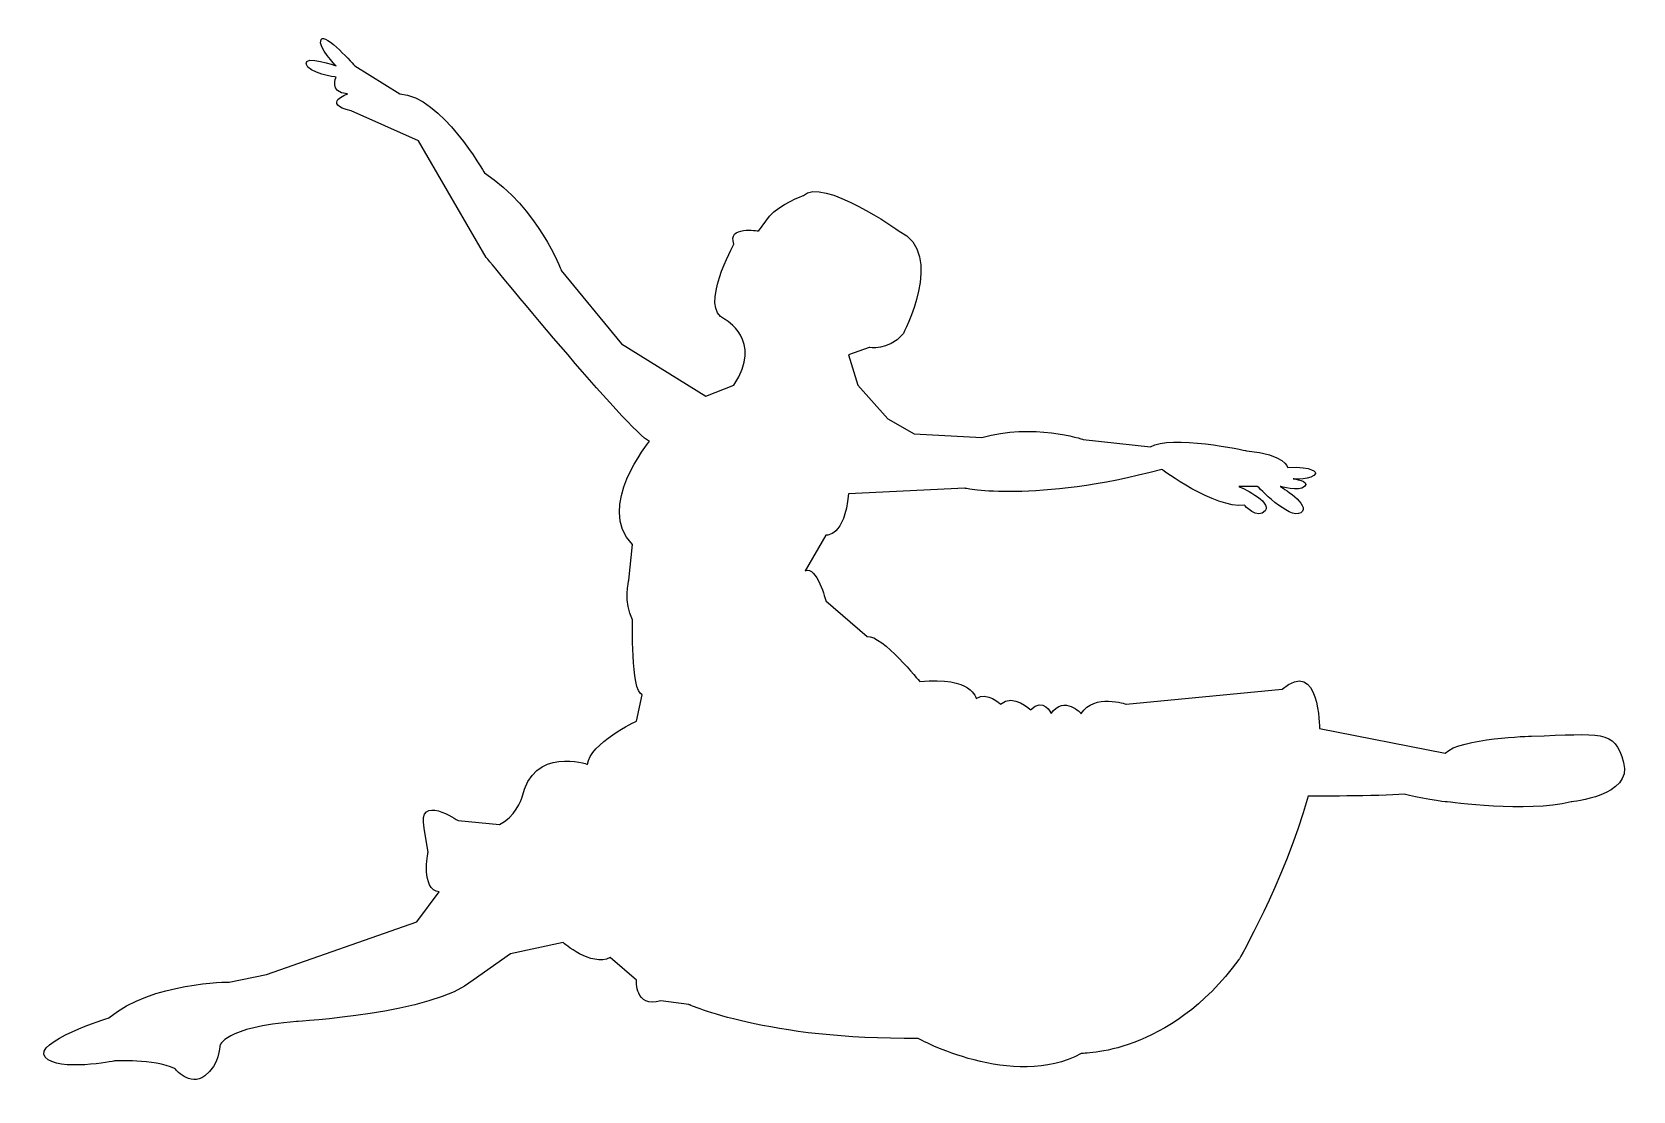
# Model space of a CAD drawing. Header units: centimetres. Extents: x -9.2 to 9.1, y -6.1 to 6.
import ezdxf

# ---------------------------------------------------------------- set-up
doc = ezdxf.new("R2010")
doc.units = ezdxf.units.CM
doc.header["$MEASUREMENT"] = 0
doc.layers.add('Camada 1', color=7, linetype='Continuous')

msp = doc.modelspace()

# ---------------------------------------------------------------- linework, layer by layer
at = {"layer": 'Camada 1'}
msp.add_open_spline([(-3.82363, -3.02988), (-3.82363, -3.02988), (-4.29528, -2.98707), (-4.29528, -2.98707), (-4.29528, -2.98707), (-4.29528, -2.98707), (-4.76701, -2.6656), (-4.6812, -3.07287), (-4.6812, -3.07287), (-4.6812, -3.07287), (-4.63821, -3.35142), (-4.63821, -3.35142), (-4.63821, -3.35142), (-4.63821, -3.35142), (-4.72391, -3.78015), (-4.5096, -3.80164), (-4.5096, -3.80164), (-4.5096, -3.80164), (-4.76693, -4.14475), (-4.76693, -4.14475), (-4.76693, -4.14475), (-4.76693, -4.14475), (-6.48206, -4.74501), (-6.48206, -4.74501), (-6.48206, -4.74501), (-6.48206, -4.74501), (-6.91069, -4.83071), (-6.91069, -4.83071), (-6.91069, -4.83071), (-6.91069, -4.83071), (-7.78961, -4.83071), (-8.28279, -5.23809), (-8.28279, -5.23809), (-8.28279, -5.23809), (-9.16182, -5.51675), (-9.01174, -5.68828), (-9.01174, -5.68828), (-8.86159, -5.8597), (-8.21844, -5.73109), (-8.21844, -5.73109), (-8.21844, -5.73109), (-8.21844, -5.73109), (-7.76836, -5.70971), (-7.53248, -5.81689), (-7.53248, -5.81689), (-7.53248, -5.81689), (-7.36098, -6.03131), (-7.18937, -5.90267), (-7.18937, -5.90267), (-7.01795, -5.77408), (-7.01795, -5.55964), (-7.01795, -5.55964), (-7.01795, -5.55964), (-7.01795, -5.55964), (-6.97503, -5.34522), (-6.13903, -5.28087), (-6.13903, -5.28087), (-6.13903, -5.28087), (-4.57397, -5.19517), (-4.12378, -4.80936), (-4.12378, -4.80936), (-4.12378, -4.80936), (-3.69505, -4.50914), (-3.69505, -4.50914), (-3.69505, -4.50914), (-3.69505, -4.50914), (-3.09471, -4.38053), (-3.09471, -4.38053), (-3.09471, -4.38053), (-3.09471, -4.38053), (-2.77324, -4.6594), (-2.55882, -4.55203), (-2.55882, -4.55203), (-2.55882, -4.55203), (-2.2586, -4.80936), (-2.2586, -4.80936), (-2.2586, -4.80936), (-2.2586, -4.80936), (-2.28024, -5.13091), (-1.98002, -5.04513), (-1.98002, -5.04513), (-1.98002, -5.04513), (-1.65845, -5.08791), (-1.65845, -5.08791), (-1.65845, -5.08791), (-1.65845, -5.08791), (-0.75789, -5.49521), (0.95714, -5.47386), (0.95714, -5.47386), (0.95714, -5.47386), (2.05045, -6.07428), (2.82221, -5.64544), (2.82221, -5.64544), (2.82221, -5.64544), (3.82996, -5.66682), (4.62304, -4.57335), (4.62304, -4.57335), (4.62304, -4.57335), (5.11593, -3.73735), (5.41616, -2.70828), (5.41616, -2.70828), (5.41616, -2.70828), (6.23084, -2.70839), (6.5095, -2.6869), (6.5095, -2.6869), (6.5095, -2.6869), (6.91685, -2.77263), (6.98123, -2.77263), (6.98123, -2.77263), (7.04561, -2.77263), (7.90317, -2.90122), (8.4176, -2.77263), (8.4176, -2.77263), (8.4176, -2.77263), (9.12499, -2.70826), (9.01786, -2.32234), (9.01786, -2.32234), (8.91068, -1.9365), (8.76071, -2.00077), (7.96741, -2.0223), (7.96741, -2.0223), (7.96741, -2.0223), (7.15265, -2.04376), (6.98125, -2.21526), (6.98125, -2.21526), (6.98125, -2.21526), (5.5448, -1.93649), (5.5448, -1.93649), (5.5448, -1.93649), (5.5448, -1.93649), (5.5448, -1.12173), (5.11617, -1.4863), (5.11617, -1.4863), (5.11617, -1.4863), (3.33677, -1.6578), (3.33677, -1.6578), (3.33677, -1.6578), (3.33677, -1.6578), (2.97241, -1.52919), (2.82223, -1.76496), (2.82223, -1.76496), (2.82223, -1.76496), (2.62927, -1.55054), (2.4792, -1.76496), (2.4792, -1.76496), (2.4792, -1.76496), (2.3935, -1.57218), (2.24346, -1.72215), (2.24346, -1.72215), (2.24346, -1.72215), (2.05047, -1.52919), (1.90043, -1.6578), (1.90043, -1.6578), (1.90043, -1.6578), (1.75025, -1.50783), (1.62166, -1.59353), (1.62166, -1.59353), (1.62166, -1.59353), (1.57867, -1.3362), (0.97848, -1.40057), (0.97848, -1.40057), (0.97848, -1.40057), (0.54985, -0.86468), (0.37822, -0.88603), (0.37822, -0.88603), (0.37822, -0.88603), (-0.0934, -0.47865), (-0.0934, -0.47865), (-0.0934, -0.47865), (-0.0934, -0.47865), (-0.20056, -0.07135), (-0.32917, -0.13562), (-0.32917, -0.13562), (-0.32917, -0.13562), (-0.0934, 0.27168), (-0.0934, 0.27168), (-0.0934, 0.27168), (-0.0934, 0.27168), (0.12102, 0.25022), (0.16383, 0.74333), (0.16383, 0.74333), (0.16383, 0.74333), (1.49302, 0.80768), (1.49302, 0.80768), (1.49302, 0.80768), (1.49302, 0.80768), (2.28616, 0.63607), (3.74404, 1.02199), (3.74404, 1.02199), (3.74404, 1.02199), (4.34446, 0.5718), (4.68741, 0.61472), (4.68741, 0.61472), (4.68741, 0.61472), (4.83738, 0.44322), (4.92315, 0.55035), (4.92315, 0.55035), (5.00895, 0.65761), (4.62303, 0.82912), (4.62303, 0.82912), (4.62303, 0.82912), (4.62303, 0.82912), (4.8374, 0.8291), (4.8374, 0.8291), (4.8374, 0.8291), (4.8374, 0.8291), (5.20186, 0.44318), (5.33058, 0.52898), (5.33058, 0.52898), (5.45919, 0.61471), (5.09462, 0.8291), (5.09462, 0.8291), (5.09462, 0.8291), (5.09462, 0.8291), (5.30904, 0.76475), (5.37339, 0.8291), (5.37339, 0.8291), (5.43774, 0.89337), (5.24478, 0.91483), (5.24478, 0.91483), (5.24478, 0.91483), (5.24478, 0.91483), (5.4592, 0.89348), (5.50201, 0.97918), (5.50201, 0.97918), (5.50201, 0.97918), (5.48055, 1.06488), (5.18044, 1.04345), (5.18044, 1.04345), (5.18044, 1.04345), (5.15898, 1.1936), (4.70882, 1.23641), (4.70882, 1.23641), (4.70882, 1.23641), (3.82969, 1.42937), (3.6154, 1.27922), (3.6154, 1.27922), (3.6154, 1.27922), (2.84364, 1.36502), (2.84364, 1.36502), (2.84364, 1.36502), (2.84364, 1.36502), (2.26484, 1.55798), (1.68596, 1.38648), (1.68596, 1.38648), (1.68596, 1.38648), (0.9142, 1.4294), (0.9142, 1.4294), (0.9142, 1.4294), (0.9142, 1.4294), (0.61416, 1.60082), (0.61416, 1.60082), (0.61416, 1.60082), (0.61416, 1.60082), (0.27102, 1.98674), (0.27102, 1.98674), (0.27102, 1.98674), (0.27102, 1.98674), (0.16386, 2.32977), (0.16386, 2.32977), (0.16386, 2.32977), (0.16386, 2.32977), (0.39963, 2.41557), (0.39963, 2.41557), (0.39963, 2.41557), (0.39963, 2.41557), (0.61394, 2.37265), (0.78555, 2.56554), (0.78555, 2.56554), (0.78555, 2.56554), (1.27876, 3.48745), (0.74274, 3.74476), (0.74274, 3.74476), (0.74274, 3.74476), (-0.13618, 4.36643), (-0.35057, 4.15206), (-0.35057, 4.15206), (-0.35057, 4.15206), (-0.62934, 4.04485), (-0.73649, 3.91618), (-0.73649, 3.91618), (-0.73649, 3.91618), (-0.8651, 3.74476), (-0.8651, 3.74476), (-0.8651, 3.74476), (-0.8651, 3.74476), (-1.22956, 3.80903), (-1.14387, 3.59461), (-1.14387, 3.59461), (-1.14387, 3.59461), (-1.55117, 2.86576), (-1.25103, 2.73715), (-1.25103, 2.73715), (-1.25103, 2.73715), (-0.80095, 2.50127), (-1.14387, 1.98674), (-1.14387, 1.98674), (-1.14387, 1.98674), (-1.46544, 1.85813), (-1.46544, 1.85813), (-1.46544, 1.85813), (-1.46544, 1.85813), (-2.43016, 2.45847), (-2.43016, 2.45847), (-2.43016, 2.45847), (-2.43016, 2.45847), (-3.11612, 3.29447), (-3.11612, 3.29447), (-3.11612, 3.29447), (-3.11612, 3.29447), (-3.37324, 4.00197), (-3.99504, 4.40927), (-3.99504, 4.40927), (-3.99504, 4.40927), (-4.48812, 5.2883), (-4.95976, 5.3097), (-4.95976, 5.3097), (-4.95976, 5.3097), (-5.4743, 5.63127), (-5.4743, 5.63127), (-5.4743, 5.63127), (-5.4743, 5.63127), (-5.81723, 6.01724), (-5.86014, 5.93144), (-5.86014, 5.93144), (-5.90324, 5.84564), (-5.68872, 5.63127), (-5.68872, 5.63127), (-5.68872, 5.63127), (-5.68872, 5.63127), (-6.05329, 5.75983), (-6.03175, 5.65273), (-6.03175, 5.65273), (-6.01029, 5.54557), (-5.68872, 5.50268), (-5.68872, 5.50268), (-5.68872, 5.50268), (-5.68872, 5.50268), (-5.77452, 5.33118), (-5.56011, 5.30972), (-5.56011, 5.30972), (-5.56011, 5.30972), (-5.86033, 5.20251), (-5.5173, 5.11679), (-5.5173, 5.11679), (-5.5173, 5.11679), (-4.74556, 4.77376), (-4.74556, 4.77376), (-4.74556, 4.77376), (-4.74556, 4.77376), (-3.97369, 3.44457), (-3.97369, 3.44457), (-3.97369, 3.44457), (-3.97369, 3.44457), (-2.32301, 1.4294), (-2.10859, 1.34362), (-2.10859, 1.34362), (-2.10859, 1.34362), (-2.73039, 0.59331), (-2.30155, 0.16456), (-2.30155, 0.16456), (-2.30155, 0.16456), (-2.34436, -0.24282), (-2.34436, -0.24282), (-2.34436, -0.24282), (-2.34436, -0.24282), (-2.40881, -0.50005), (-2.30155, -0.69301), (-2.30155, -0.69301), (-2.30155, -0.69301), (-2.3229, -1.50758), (-2.19429, -1.5505), (-2.19429, -1.5505), (-2.19429, -1.5505), (-2.25856, -1.85072), (-2.25856, -1.85072), (-2.25856, -1.85072), (-2.25856, -1.85072), (-2.79474, -2.10805), (-2.81609, -2.34382), (-2.81609, -2.34382), (-2.81609, -2.34382), (-3.4377, -2.1294), (-3.56629, -2.72964), (-3.56629, -2.72964), (-3.56632, -2.72973), (-3.65212, -2.96553), (-3.82363, -3.02988)], degree=3, knots=[0, 0, 0, 0, 0.01020408, 0.01020408, 0.01020408, 0.01020408, 0.02040816, 0.02040816, 0.02040816, 0.02040816, 0.03061224, 0.03061224, 0.03061224, 0.03061224, 0.04081633, 0.04081633, 0.04081633, 0.04081633, 0.05102041, 0.05102041, 0.05102041, 0.05102041, 0.06122449, 0.06122449, 0.06122449, 0.06122449, 0.07142857, 0.07142857, 0.07142857, 0.07142857, 0.08163265, 0.08163265, 0.08163265, 0.08163265, 0.09183673, 0.09183673, 0.09183673, 0.09183673, 0.10204082, 0.10204082, 0.10204082, 0.10204082, 0.1122449, 0.1122449, 0.1122449, 0.1122449, 0.12244898, 0.12244898, 0.12244898, 0.12244898, 0.13265306, 0.13265306, 0.13265306, 0.13265306, 0.14285714, 0.14285714, 0.14285714, 0.14285714, 0.15306122, 0.15306122, 0.15306122, 0.15306122, 0.16326531, 0.16326531, 0.16326531, 0.16326531, 0.17346939, 0.17346939, 0.17346939, 0.17346939, 0.18367347, 0.18367347, 0.18367347, 0.18367347, 0.19387755, 0.19387755, 0.19387755, 0.19387755, 0.20408163, 0.20408163, 0.20408163, 0.20408163, 0.21428571, 0.21428571, 0.21428571, 0.21428571, 0.2244898, 0.2244898, 0.2244898, 0.2244898, 0.23469388, 0.23469388, 0.23469388, 0.23469388, 0.24489796, 0.24489796, 0.24489796, 0.24489796, 0.25510204, 0.25510204, 0.25510204, 0.25510204, 0.26530612, 0.26530612, 0.26530612, 0.26530612, 0.2755102, 0.2755102, 0.2755102, 0.2755102, 0.28571429, 0.28571429, 0.28571429, 0.28571429, 0.29591837, 0.29591837, 0.29591837, 0.29591837, 0.30612245, 0.30612245, 0.30612245, 0.30612245, 0.31632653, 0.31632653, 0.31632653, 0.31632653, 0.32653061, 0.32653061, 0.32653061, 0.32653061, 0.33673469, 0.33673469, 0.33673469, 0.33673469, 0.34693878, 0.34693878, 0.34693878, 0.34693878, 0.35714286, 0.35714286, 0.35714286, 0.35714286, 0.36734694, 0.36734694, 0.36734694, 0.36734694, 0.37755102, 0.37755102, 0.37755102, 0.37755102, 0.3877551, 0.3877551, 0.3877551, 0.3877551, 0.39795918, 0.39795918, 0.39795918, 0.39795918, 0.40816327, 0.40816327, 0.40816327, 0.40816327, 0.41836735, 0.41836735, 0.41836735, 0.41836735, 0.42857143, 0.42857143, 0.42857143, 0.42857143, 0.43877551, 0.43877551, 0.43877551, 0.43877551, 0.44897959, 0.44897959, 0.44897959, 0.44897959, 0.45918367, 0.45918367, 0.45918367, 0.45918367, 0.46938776, 0.46938776, 0.46938776, 0.46938776, 0.47959184, 0.47959184, 0.47959184, 0.47959184, 0.48979592, 0.48979592, 0.48979592, 0.48979592, 0.5, 0.5, 0.5, 0.5, 0.51020408, 0.51020408, 0.51020408, 0.51020408, 0.52040816, 0.52040816, 0.52040816, 0.52040816, 0.53061224, 0.53061224, 0.53061224, 0.53061224, 0.54081633, 0.54081633, 0.54081633, 0.54081633, 0.55102041, 0.55102041, 0.55102041, 0.55102041, 0.56122449, 0.56122449, 0.56122449, 0.56122449, 0.57142857, 0.57142857, 0.57142857, 0.57142857, 0.58163265, 0.58163265, 0.58163265, 0.58163265, 0.59183673, 0.59183673, 0.59183673, 0.59183673, 0.60204082, 0.60204082, 0.60204082, 0.60204082, 0.6122449, 0.6122449, 0.6122449, 0.6122449, 0.62244898, 0.62244898, 0.62244898, 0.62244898, 0.63265306, 0.63265306, 0.63265306, 0.63265306, 0.64285714, 0.64285714, 0.64285714, 0.64285714, 0.65306122, 0.65306122, 0.65306122, 0.65306122, 0.66326531, 0.66326531, 0.66326531, 0.66326531, 0.67346939, 0.67346939, 0.67346939, 0.67346939, 0.68367347, 0.68367347, 0.68367347, 0.68367347, 0.69387755, 0.69387755, 0.69387755, 0.69387755, 0.70408163, 0.70408163, 0.70408163, 0.70408163, 0.71428571, 0.71428571, 0.71428571, 0.71428571, 0.7244898, 0.7244898, 0.7244898, 0.7244898, 0.73469388, 0.73469388, 0.73469388, 0.73469388, 0.74489796, 0.74489796, 0.74489796, 0.74489796, 0.75510204, 0.75510204, 0.75510204, 0.75510204, 0.76530612, 0.76530612, 0.76530612, 0.76530612, 0.7755102, 0.7755102, 0.7755102, 0.7755102, 0.78571429, 0.78571429, 0.78571429, 0.78571429, 0.79591837, 0.79591837, 0.79591837, 0.79591837, 0.80612245, 0.80612245, 0.80612245, 0.80612245, 0.81632653, 0.81632653, 0.81632653, 0.81632653, 0.82653061, 0.82653061, 0.82653061, 0.82653061, 0.83673469, 0.83673469, 0.83673469, 0.83673469, 0.84693878, 0.84693878, 0.84693878, 0.84693878, 0.85714286, 0.85714286, 0.85714286, 0.85714286, 0.86734694, 0.86734694, 0.86734694, 0.86734694, 0.87755102, 0.87755102, 0.87755102, 0.87755102, 0.8877551, 0.8877551, 0.8877551, 0.8877551, 0.89795918, 0.89795918, 0.89795918, 0.89795918, 0.90816327, 0.90816327, 0.90816327, 0.90816327, 0.91836735, 0.91836735, 0.91836735, 0.91836735, 0.92857143, 0.92857143, 0.92857143, 0.92857143, 0.93877551, 0.93877551, 0.93877551, 0.93877551, 0.94897959, 0.94897959, 0.94897959, 0.94897959, 0.95918367, 0.95918367, 0.95918367, 0.95918367, 0.96938776, 0.96938776, 0.96938776, 0.96938776, 0.97959184, 0.97959184, 0.97959184, 0.97959184, 1, 1, 1, 1], dxfattribs=at)

doc.saveas('drawing.dxf')
